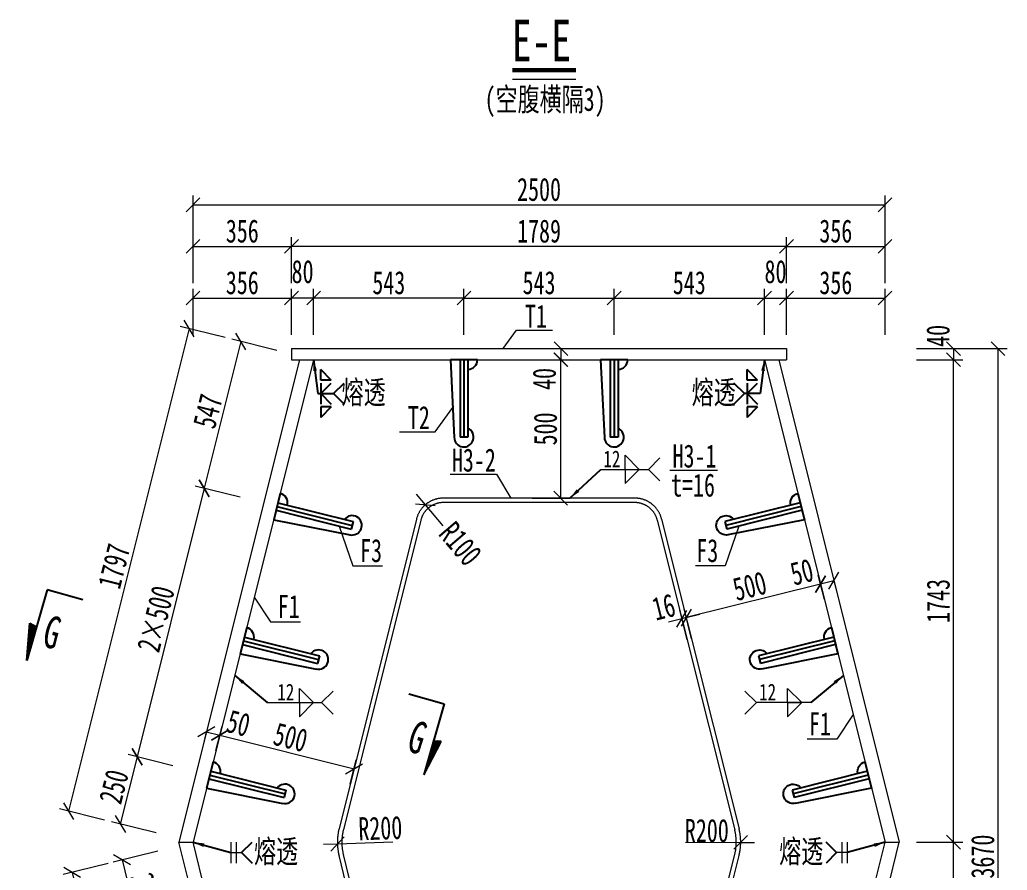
# Model space of a CAD drawing. Header units: millimetres. Extents: x -450182 to -147179, y 306993 to 695793.
# Drawn here: x -171796 to -168229, y 361381 to 364454 of the extents above; entities that cross this region are included whole.
import ezdxf
from ezdxf.enums import TextEntityAlignment as Align

# ---------------------------------------------------------------- set-up
doc = ezdxf.new("R2010")
doc.units = ezdxf.units.MM
doc.header["$PDMODE"] = 34
doc.linetypes.add('CENTER2', pattern=[28.575, 19.05, -3.175, 3.175, -3.175])
doc.layers.get('Defpoints').update_dxf_attribs({"color": 8})
doc.layers.add('dim', color=3, linetype='Continuous')
doc.layers.add('焊缝', color=7, linetype='Continuous')
for name, color, linetype, lineweight in [('加粗线', 6, 'Continuous', 25), ('文字', 7, 'Continuous', 15), ('标注', 4, 'Continuous', 13), ('横隔板', 6, 'CENTER2', 18), ('细实线', 4, 'Continuous', 15), ('细线', 4, 'Continuous', 15), ('钢板粗线', 1, 'Continuous', 25)]:
    doc.layers.add(name, color=color, linetype=linetype, lineweight=lineweight)
doc.styles.add('111', font='仿宋_GB2312.ttf', dxfattribs={"width": 0.7})
doc.styles.add('BM_Dim', font='仿宋_GB2312.ttf', dxfattribs={"width": 0.85})
doc.styles.add('SMEDI', font='仿宋_GB2312.ttf', dxfattribs={"width": 0.75})
doc.styles.get("Standard").update_dxf_attribs({"font": '仿宋_GB2312.ttf'})
doc.dimstyles.new('200', dxfattribs={"dimscale": 0, "dimtxt": 2.5, "dimasz": 1.5, "dimexe": 1, "dimexo": 1, "dimgap": 0.4, "dimtad": 1, "dimdec": 0, "dimdsep": 46, "dimtxsty": '111', "dimblk": 'OBLIQUE', "dimcen": 0, "dimclrd": 256, "dimclre": 256, "dimclrt": 256, "dimadec": 1, "dimazin": 2, "dimtfac": 1, "dimtdec": 0, "dimtmove": 2, "dimatfit": 3, "dimfxl": 4, "dimfxlon": 1, "dimtolj": 1, "dimlwd": -1, "dimlwe": -1, "dimarcsym": 0})
doc.dimstyles.new('MSteel_1.0_1.0', dxfattribs={"dimtxt": 3, "dimasz": 1.2, "dimexe": 1, "dimexo": 1, "dimgap": 1, "dimtad": 3, "dimtoh": 1, "dimdec": 0, "dimzin": 0, "dimdsep": 46, "dimtxsty": 'Standard', "dimblk": 'ARCHTICK', "dimcen": 0.09, "dimclrd": 3, "dimclre": 3, "dimadec": 0, "dimazin": 0, "dimtfac": 1, "dimtdec": 4, "dimtofl": 0, "dimtmove": 0, "dimatfit": 3, "dimfxl": 1, "dimtolj": 1, "dimtzin": 0, "dimarcsym": 0})

# ---------------------------------------------------------------- blocks, each defined once
blk = doc.blocks.new('_Oblique')
at = {"color": 0, "linetype": 'ByBlock', "lineweight": -2}
blk.add_line((-0.5, -0.5), (0.5, 0.5), dxfattribs=at)
blk = doc.blocks.new('*D122')
at = {"layer": 'Defpoints', "color": 0, "transparency": 16777216}
for p in [(-170734.7, 363448.4), (-170734.7, 363225.6), (-170191.8, 363225.6)]:
    blk.add_point(p, dxfattribs=at)
at = {"layer": '细实线', "transparency": 16777216}
for p, q in [((-170734.7, 363315.1), (-170734.7, 363481.7)), ((-170191.8, 363315.1), (-170191.8, 363481.7)), ((-170191.8, 363448.4), (-170734.7, 363448.4))]:
    blk.add_line(p, q, dxfattribs=at)
at = {"layer": '细实线', "transparency": 16777216, "xscale": 49.99999999999995, "yscale": 49.99999999999995, "zscale": 49.99999999999995, "rotation": 180}
blk.add_blockref('_Oblique', (-170734.7, 363448.4), dxfattribs=at)
at = {"layer": '细实线', "transparency": 16777216, "xscale": 49.99999999999995, "yscale": 49.99999999999995, "zscale": 49.99999999999995}
blk.add_blockref('_Oblique', (-170191.8, 363448.4), dxfattribs=at)
at = {"layer": '细实线', "transparency": 16777216, "insert": (-170463.2, 363503.4), "char_height": 83.33, "attachment_point": 5, "style": '111'}
blk.add_mtext('\\A1;543', dxfattribs=at)
blk = doc.blocks.new('*D123')
at = {"layer": 'Defpoints', "color": 0, "transparency": 16777216}
for p in [(-170814.7, 363448.4), (-170814.7, 363225.6), (-170734.7, 363225.6)]:
    blk.add_point(p, dxfattribs=at)
at = {"layer": '细实线', "transparency": 16777216}
for p, q in [((-170814.7, 363315.1), (-170814.7, 363481.7)), ((-170734.7, 363315.1), (-170734.7, 363481.7)), ((-170734.7, 363448.4), (-170814.7, 363448.4))]:
    blk.add_line(p, q, dxfattribs=at)
at = {"layer": '细实线', "transparency": 16777216, "xscale": 49.99999999999995, "yscale": 49.99999999999995, "zscale": 49.99999999999995, "rotation": 180}
blk.add_blockref('_Oblique', (-170814.7, 363448.4), dxfattribs=at)
at = {"layer": '细实线', "transparency": 16777216, "xscale": 49.99999999999995, "yscale": 49.99999999999995, "zscale": 49.99999999999995}
blk.add_blockref('_Oblique', (-170734.7, 363448.4), dxfattribs=at)
at = {"layer": '细实线', "transparency": 16777216, "insert": (-170774.7, 363543.4), "char_height": 83.33, "attachment_point": 5, "style": '111'}
blk.add_mtext('\\A1;80', dxfattribs=at)
blk = doc.blocks.new('*D124')
at = {"layer": 'Defpoints', "color": 0, "transparency": 16777216}
for p in [(-169106.2, 363448.4), (-169649, 363225.6), (-169106.2, 363225.6)]:
    blk.add_point(p, dxfattribs=at)
at = {"layer": '细实线', "transparency": 16777216}
for p, q in [((-169649, 363315.1), (-169649, 363481.7)), ((-169106.2, 363315.1), (-169106.2, 363481.7)), ((-169649, 363448.4), (-169106.2, 363448.4))]:
    blk.add_line(p, q, dxfattribs=at)
at = {"layer": '细实线', "transparency": 16777216, "xscale": 49.99999999999995, "yscale": 49.99999999999995, "zscale": 49.99999999999995, "rotation": 180}
blk.add_blockref('_Oblique', (-169649, 363448.4), dxfattribs=at)
at = {"layer": '细实线', "transparency": 16777216, "xscale": 49.99999999999995, "yscale": 49.99999999999995, "zscale": 49.99999999999995}
blk.add_blockref('_Oblique', (-169106.2, 363448.4), dxfattribs=at)
at = {"layer": '细实线', "transparency": 16777216, "insert": (-169377.6, 363503.4), "char_height": 83.33, "attachment_point": 5, "style": '111'}
blk.add_mtext('\\A1;543', dxfattribs=at)
blk = doc.blocks.new('*D125')
at = {"layer": 'Defpoints', "color": 0, "transparency": 16777216}
for p in [(-169026.2, 363448.4), (-169106.2, 363225.6), (-169026.2, 363225.6)]:
    blk.add_point(p, dxfattribs=at)
at = {"layer": '细实线', "transparency": 16777216}
for p, q in [((-169106.2, 363315.1), (-169106.2, 363481.7)), ((-169026.2, 363315.1), (-169026.2, 363481.7)), ((-169106.2, 363448.4), (-169026.2, 363448.4))]:
    blk.add_line(p, q, dxfattribs=at)
at = {"layer": '细实线', "transparency": 16777216, "xscale": 49.99999999999995, "yscale": 49.99999999999995, "zscale": 49.99999999999995, "rotation": 180}
blk.add_blockref('_Oblique', (-169106.2, 363448.4), dxfattribs=at)
at = {"layer": '细实线', "transparency": 16777216, "xscale": 49.99999999999995, "yscale": 49.99999999999995, "zscale": 49.99999999999995}
blk.add_blockref('_Oblique', (-169026.2, 363448.4), dxfattribs=at)
at = {"layer": '细实线', "transparency": 16777216, "insert": (-169066.2, 363543.4), "char_height": 83.33, "attachment_point": 5, "style": '111'}
blk.add_mtext('\\A1;80', dxfattribs=at)
blk = doc.blocks.new('*D126')
at = {"layer": 'Defpoints', "color": 0, "transparency": 16777216}
for p in [(-170814.7, 363635), (-170814.7, 363265.6), (-169026.2, 363265.6)]:
    blk.add_point(p, dxfattribs=at)
at = {"layer": '细实线', "transparency": 16777216}
for p, q in [((-170814.7, 363501.7), (-170814.7, 363668.3)), ((-169026.2, 363501.7), (-169026.2, 363668.3)), ((-169026.2, 363635), (-170814.7, 363635))]:
    blk.add_line(p, q, dxfattribs=at)
at = {"layer": '细实线', "transparency": 16777216, "xscale": 49.99999999999995, "yscale": 49.99999999999995, "zscale": 49.99999999999995, "rotation": 180}
blk.add_blockref('_Oblique', (-170814.7, 363635), dxfattribs=at)
at = {"layer": '细实线', "transparency": 16777216, "xscale": 49.99999999999995, "yscale": 49.99999999999995, "zscale": 49.99999999999995}
blk.add_blockref('_Oblique', (-169026.2, 363635), dxfattribs=at)
at = {"layer": '细实线', "transparency": 16777216, "insert": (-169920.4, 363690), "char_height": 83.33, "attachment_point": 5, "style": '111'}
blk.add_mtext('\\A1;1789', dxfattribs=at)
blk = doc.blocks.new('*D127')
at = {"layer": 'Defpoints', "color": 0, "transparency": 16777216}
for p in [(-170814.7, 363635), (-170814.7, 363412.1), (-171170.3, 361668.7)]:
    blk.add_point(p, dxfattribs=at)
at = {"layer": '细实线', "transparency": 16777216}
for p, q in [((-171170.3, 363501.7), (-171170.3, 363668.3)), ((-170814.7, 363501.7), (-170814.7, 363668.3)), ((-171170.3, 363635), (-170814.7, 363635))]:
    blk.add_line(p, q, dxfattribs=at)
at = {"layer": '细实线', "transparency": 16777216, "xscale": 49.99999999999995, "yscale": 49.99999999999995, "zscale": 49.99999999999995, "rotation": 180}
blk.add_blockref('_Oblique', (-171170.3, 363635), dxfattribs=at)
at = {"layer": '细实线', "transparency": 16777216, "xscale": 49.99999999999995, "yscale": 49.99999999999995, "zscale": 49.99999999999995}
blk.add_blockref('_Oblique', (-170814.7, 363635), dxfattribs=at)
at = {"layer": '细实线', "transparency": 16777216, "insert": (-170992.5, 363690), "char_height": 83.33, "attachment_point": 5, "style": '111'}
blk.add_mtext('\\A1;356', dxfattribs=at)
blk = doc.blocks.new('*D128')
at = {"layer": 'Defpoints', "color": 0, "transparency": 16777216}
for p in [(-168670.4, 363635), (-169026.2, 363412.1), (-168670.4, 361669.1)]:
    blk.add_point(p, dxfattribs=at)
at = {"layer": '细实线', "transparency": 16777216}
for p, q in [((-169026.2, 363501.7), (-169026.2, 363668.3)), ((-168670.4, 363501.7), (-168670.4, 363668.3)), ((-169026.2, 363635), (-168670.4, 363635))]:
    blk.add_line(p, q, dxfattribs=at)
at = {"layer": '细实线', "transparency": 16777216, "xscale": 49.99999999999995, "yscale": 49.99999999999995, "zscale": 49.99999999999995, "rotation": 180}
blk.add_blockref('_Oblique', (-169026.2, 363635), dxfattribs=at)
at = {"layer": '细实线', "transparency": 16777216, "xscale": 49.99999999999995, "yscale": 49.99999999999995, "zscale": 49.99999999999995}
blk.add_blockref('_Oblique', (-168670.4, 363635), dxfattribs=at)
at = {"layer": '细实线', "transparency": 16777216, "insert": (-168848.3, 363690), "char_height": 83.33, "attachment_point": 5, "style": '111'}
blk.add_mtext('\\A1;356', dxfattribs=at)
blk = doc.blocks.new('*D130')
at = {"layer": 'Defpoints', "color": 0, "transparency": 16777216}
for p in [(-168670.4, 361482.6), (-168423.1, 361482.6), (-169106.2, 359739.6)]:
    blk.add_point(p, dxfattribs=at)
at = {"layer": '细实线', "transparency": 16777216}
for p, q in [((-168556.4, 361482.6), (-168389.7, 361482.6)), ((-168423.1, 359739.6), (-168423.1, 361482.6)), ((-168556.4, 359739.6), (-168389.7, 359739.6))]:
    blk.add_line(p, q, dxfattribs=at)
at = {"layer": '细实线', "transparency": 16777216, "xscale": 49.99999999999995, "yscale": 49.99999999999995, "zscale": 49.99999999999995}
for p, rotation in [((-168423.1, 361482.6), 90), ((-168423.1, 359739.6), 270)]:
    blk.add_blockref('_Oblique', p, dxfattribs=dict(at, rotation=rotation))
at = {"layer": '细实线', "transparency": 16777216, "insert": (-168478.1, 360611.1), "char_height": 83.33, "attachment_point": 5, "rotation": 90, "style": '111'}
blk.add_mtext('\\A1;1743', dxfattribs=at)
blk = doc.blocks.new('*D131')
at = {"layer": 'Defpoints', "color": 0, "transparency": 16777216}
for p in [(-169106.2, 363225.6), (-168423.1, 363225.6), (-168670.4, 361482.6)]:
    blk.add_point(p, dxfattribs=at)
at = {"layer": '细实线', "transparency": 16777216}
for p, q in [((-168556.4, 363225.6), (-168389.7, 363225.6)), ((-168423.1, 361482.6), (-168423.1, 363225.6)), ((-168556.4, 361482.6), (-168389.7, 361482.6))]:
    blk.add_line(p, q, dxfattribs=at)
at = {"layer": '细实线', "transparency": 16777216, "xscale": 49.99999999999995, "yscale": 49.99999999999995, "zscale": 49.99999999999995}
for p, rotation in [((-168423.1, 363225.6), 90), ((-168423.1, 361482.6), 270)]:
    blk.add_blockref('_Oblique', p, dxfattribs=dict(at, rotation=rotation))
at = {"layer": '细实线', "transparency": 16777216, "insert": (-168478.1, 362354.1), "char_height": 83.33, "attachment_point": 5, "rotation": 90, "style": '111'}
blk.add_mtext('\\A1;1743', dxfattribs=at)
blk = doc.blocks.new('*D132')
at = {"layer": 'Defpoints', "color": 0, "transparency": 16777216}
for p in [(-169072.7, 363265.6), (-169072.7, 363225.6), (-168423.1, 363225.6)]:
    blk.add_point(p, dxfattribs=at)
at = {"layer": '细实线', "transparency": 16777216}
for p, q in [((-168556.4, 363265.6), (-168389.7, 363265.6)), ((-168423.1, 363265.6), (-168423.1, 363225.6)), ((-168556.4, 363225.6), (-168389.7, 363225.6))]:
    blk.add_line(p, q, dxfattribs=at)
at = {"layer": '细实线', "transparency": 16777216, "xscale": 49.99999999999995, "yscale": 49.99999999999995, "zscale": 49.99999999999995}
for p, rotation in [((-168423.1, 363265.6), 90), ((-168423.1, 363225.6), 270)]:
    blk.add_blockref('_Oblique', p, dxfattribs=dict(at, rotation=rotation))
at = {"layer": '细实线', "transparency": 16777216, "insert": (-168478.8, 363311.7), "char_height": 83.33, "attachment_point": 5, "rotation": 90, "style": '111'}
blk.add_mtext('\\A1;40', dxfattribs=at)
blk = doc.blocks.new('28-280加劲 有过焊孔')
at = {"layer": 'Defpoints'}
blk.add_line((0, 0), (0, -280), dxfattribs=at)
at = {"layer": '钢板粗线'}
for p, q in [((49, 0), (-49, 0)), ((-49, 0), (-35, -281.2)), ((-14, 0), (-14, -280)), ((14, 0), (14, -280)), ((14, -280), (-14, -280))]:
    blk.add_line(p, q, dxfattribs=at)
for centre, start, end in [((14, 0), 270, 0), ((0, -280), 180, 66.4218)]:
    blk.add_arc(centre, 35, start, end, dxfattribs=at)
blk = doc.blocks.new('*D240')
at = {"layer": 'Defpoints', "color": 0, "transparency": 16777216}
for p in [(-169842.1, 363265.6), (-169842.1, 363225.6), (-169841.3, 363225.6)]:
    blk.add_point(p, dxfattribs=at)
at = {"layer": '细实线', "transparency": 16777216}
for p, q in [((-169841.3, 363265.6), (-169808, 363265.6)), ((-169841.3, 363265.6), (-169841.3, 363225.6)), ((-169841.3, 363225.6), (-169808, 363225.6))]:
    blk.add_line(p, q, dxfattribs=at)
at = {"layer": '细实线', "transparency": 16777216, "xscale": 50, "yscale": 50, "zscale": 50}
for p, rotation in [((-169841.3, 363265.6), 90), ((-169841.3, 363225.6), 270)]:
    blk.add_blockref('_Oblique', p, dxfattribs=dict(at, rotation=rotation))
at = {"layer": '细实线', "transparency": 16777216, "insert": (-169900.9, 363156.1), "char_height": 83.33, "attachment_point": 5, "rotation": 90, "style": '111'}
blk.add_mtext('\\A1;40', dxfattribs=at)
blk = doc.blocks.new('*D241')
at = {"layer": 'Defpoints', "color": 0, "transparency": 16777216}
for p in [(-169978.4, 363225.6), (-169842.1, 363225.6), (-169978.4, 362725.6)]:
    blk.add_point(p, dxfattribs=at)
at = {"layer": '细实线', "transparency": 16777216}
for p, q in [((-169945.1, 363225.6), (-169808.8, 363225.6)), ((-169842.1, 362725.6), (-169842.1, 363225.6)), ((-169945.1, 362725.6), (-169808.8, 362725.6))]:
    blk.add_line(p, q, dxfattribs=at)
at = {"layer": '细实线', "transparency": 16777216, "xscale": 49.99999999999995, "yscale": 49.99999999999995, "zscale": 49.99999999999995}
for p, rotation in [((-169842.1, 363225.6), 90), ((-169842.1, 362725.6), 270)]:
    blk.add_blockref('_Oblique', p, dxfattribs=dict(at, rotation=rotation))
at = {"layer": '细实线', "transparency": 16777216, "insert": (-169897.1, 362975.6), "char_height": 83.33, "attachment_point": 5, "rotation": 90, "style": '111'}
blk.add_mtext('\\A1;500', dxfattribs=at)
blk = doc.blocks.new('*D267')
at = {"layer": 'Defpoints', "color": 0, "transparency": 16777216}
for p in [(-171117.6, 361899.8), (-171073.8, 361868.8), (-171069.1, 361887.7)]:
    blk.add_point(p, dxfattribs=at)
at = {"layer": '细实线', "transparency": 16777216}
for p, q in [((-171122.4, 361880.9), (-171130.4, 361848.6)), ((-171122.4, 361880.9), (-171073.8, 361868.8)), ((-171073.8, 361868.8), (-171081.9, 361836.5))]:
    blk.add_line(p, q, dxfattribs=at)
at = {"layer": '细实线', "transparency": 16777216, "xscale": 50, "yscale": 50, "zscale": 50}
for p, rotation in [((-171122.4, 361880.9), 165.9637565320897), ((-171073.8, 361868.8), 345.9637565320897)]:
    blk.add_blockref('_Oblique', p, dxfattribs=dict(at, rotation=rotation))
at = {"layer": '细实线', "transparency": 16777216, "insert": (-171006.3, 361912.4), "char_height": 83.33, "attachment_point": 5, "rotation": 345.9638, "style": '111'}
blk.add_mtext('\\A1;50', dxfattribs=at)
blk = doc.blocks.new('*D270')
at = {"layer": 'Defpoints', "color": 0, "transparency": 16777216}
for p in [(-171095.8, 361781.1), (-170588.8, 361747.6), (-170610.7, 361659.8)]:
    blk.add_point(p, dxfattribs=at)
at = {"layer": '标注', "transparency": 16777216}
for p, q in [((-171087.7, 361813.4), (-171065.8, 361901.2)), ((-171073.8, 361868.8), (-170588.8, 361747.6)), ((-170602.6, 361692.1), (-170580.7, 361779.9))]:
    blk.add_line(p, q, dxfattribs=at)
at = {"layer": '标注', "transparency": 16777216, "xscale": 49.99999999999987, "yscale": 49.99999999999987, "zscale": 49.99999999999987}
for p, rotation in [((-171073.8, 361868.8), 165.9637565320743), ((-170588.8, 361747.6), 345.9637565320743)]:
    blk.add_blockref('_Oblique', p, dxfattribs=dict(at, rotation=rotation))
at = {"layer": '标注', "transparency": 16777216, "insert": (-170818, 361861.5), "char_height": 83.33, "attachment_point": 5, "rotation": 345.9638, "style": '111'}
blk.add_mtext('\\A1;500', dxfattribs=at)
blk = doc.blocks.new('*D271')
at = {"layer": 'Defpoints', "color": 0, "transparency": 16777216}
for p in [(-168908.2, 362433.9), (-168859.7, 362446), (-168903.5, 362415.1)]:
    blk.add_point(p, dxfattribs=at)
at = {"layer": '细实线', "transparency": 16777216}
for p, q in [((-168855, 362427.2), (-168903.5, 362415.1)), ((-168855, 362427.2), (-168846.9, 362394.9)), ((-168903.5, 362415.1), (-168895.4, 362382.7))]:
    blk.add_line(p, q, dxfattribs=at)
at = {"layer": '细实线', "transparency": 16777216, "xscale": 50, "yscale": 50, "zscale": 50}
for p, rotation in [((-168903.5, 362415.1), 194.0362434679103), ((-168855, 362427.2), 14.03624346791034)]:
    blk.add_blockref('_Oblique', p, dxfattribs=dict(at, rotation=rotation))
at = {"layer": '细实线', "transparency": 16777216, "insert": (-168971.1, 362458.7), "char_height": 83.33, "attachment_point": 5, "rotation": 14.0362, "style": '111'}
blk.add_mtext('\\A1;50', dxfattribs=at)
blk = doc.blocks.new('*D274')
at = {"layer": 'Defpoints', "color": 0, "transparency": 16777216}
for p in [(-168881.6, 362327.3), (-169388.6, 362293.8), (-169366.7, 362206.1)]:
    blk.add_point(p, dxfattribs=at)
at = {"layer": '标注', "transparency": 16777216}
for p, q in [((-168889.7, 362359.7), (-168911.6, 362447.4)), ((-168903.5, 362415.1), (-169388.6, 362293.8)), ((-169374.8, 362238.4), (-169396.7, 362326.1))]:
    blk.add_line(p, q, dxfattribs=at)
at = {"layer": '标注', "transparency": 16777216, "xscale": 49.99999999999987, "yscale": 49.99999999999987, "zscale": 49.99999999999987}
for p, rotation in [((-168903.5, 362415.1), 14.03624346792569), ((-169388.6, 362293.8), 194.0362434679257)]:
    blk.add_blockref('_Oblique', p, dxfattribs=dict(at, rotation=rotation))
at = {"layer": '标注', "transparency": 16777216, "insert": (-169159.4, 362407.8), "char_height": 83.33, "attachment_point": 5, "rotation": 14.0362, "style": '111'}
blk.add_mtext('\\A1;500', dxfattribs=at)
blk = doc.blocks.new('*D298')
at = {"layer": 'Defpoints', "color": 0, "transparency": 16777216}
for p in [(-170867.2, 362695.2), (-171372.6, 361790.8), (-171109.8, 361725.1)]:
    blk.add_point(p, dxfattribs=at)
at = {"layer": '标注', "transparency": 16777216}
for p, q in [((-171130.1, 362761), (-171372.6, 361790.8)), ((-171000.7, 362728.6), (-171162.4, 362769)), ((-171243.3, 361758.5), (-171404.9, 361798.9))]:
    blk.add_line(p, q, dxfattribs=at)
at = {"layer": '标注', "transparency": 16777216, "xscale": 50, "yscale": 50, "zscale": 50}
for p, rotation in [((-171130.1, 362761), 75.96375653227496), ((-171372.6, 361790.8), 255.9637565322749)]:
    blk.add_blockref('_Oblique', p, dxfattribs=dict(at, rotation=rotation))
at = {"layer": '标注', "transparency": 16777216, "insert": (-171304.7, 362289.2), "char_height": 83.33, "attachment_point": 5, "rotation": 75.9638, "style": '111'}
blk.add_mtext('\\A1;2×500', dxfattribs=at)
blk = doc.blocks.new('*D297')
at = {"layer": 'Defpoints', "color": 0, "transparency": 16777216}
for p in [(-171109.8, 361725.1), (-171433.2, 361548.3), (-171170.4, 361482.6)]:
    blk.add_point(p, dxfattribs=at)
at = {"layer": '标注', "transparency": 16777216}
for p, q in [((-171372.6, 361790.8), (-171433.2, 361548.3)), ((-171243.3, 361758.5), (-171404.9, 361798.9)), ((-171303.9, 361515.9), (-171465.6, 361556.4))]:
    blk.add_line(p, q, dxfattribs=at)
at = {"layer": '标注', "transparency": 16777216, "xscale": 50, "yscale": 50, "zscale": 50}
for p, rotation in [((-171372.6, 361790.8), 75.96375653127112), ((-171433.2, 361548.3), 255.9637565312711)]:
    blk.add_blockref('_Oblique', p, dxfattribs=dict(at, rotation=rotation))
at = {"layer": '标注', "transparency": 16777216, "insert": (-171456.3, 361682.9), "char_height": 83.33, "attachment_point": 5, "rotation": 75.9638, "style": '111'}
blk.add_mtext('\\A1;250', dxfattribs=at)
blk = doc.blocks.new('*D299')
at = {"layer": 'Defpoints', "color": 0, "transparency": 16777216}
for p in [(-171170.4, 361482.6), (-171109.8, 361240), (-171366.2, 361175.9)]:
    blk.add_point(p, dxfattribs=at)
at = {"layer": '标注', "transparency": 16777216}
for p, q in [((-171297.5, 361450.8), (-171459.2, 361410.4)), ((-171426.9, 361418.5), (-171366.2, 361175.9)), ((-171236.9, 361208.3), (-171398.6, 361167.8))]:
    blk.add_line(p, q, dxfattribs=at)
at = {"layer": '标注', "transparency": 16777216, "xscale": 50, "yscale": 50, "zscale": 50}
for p, rotation in [((-171426.9, 361418.5), 104.0362434683212), ((-171366.2, 361175.9), 284.0362434683212)]:
    blk.add_blockref('_Oblique', p, dxfattribs=dict(at, rotation=rotation))
at = {"layer": '标注', "transparency": 16777216, "insert": (-171343.2, 361310.5), "char_height": 83.33, "attachment_point": 5, "rotation": 284.0362, "style": '111'}
blk.add_mtext('\\A1;250', dxfattribs=at)
blk = doc.blocks.new('*D361')
at = {"layer": 'Defpoints', "color": 0, "transparency": 16777216}
for p in [(-170331, 362701.7), (-170266.2, 362625.6)]:
    blk.add_point(p, dxfattribs=at)
at = {"layer": '标注', "transparency": 16777216}
for p, q in [((-170331, 362701.7), (-170363.4, 362739.8)), ((-170266.2, 362625.6), (-170331, 362701.7))]:
    blk.add_line(p, q, dxfattribs=at)
at = {"layer": '标注', "transparency": 16777216, "xscale": 50, "yscale": 50, "zscale": 50, "rotation": 310.4205768838803}
blk.add_blockref('_Oblique', (-170331, 362701.7), dxfattribs=at)
at = {"layer": '标注', "transparency": 16777216, "insert": (-170204.6, 362560.6), "char_height": 83.33, "attachment_point": 5, "rotation": 310.4206, "style": '111'}
blk.add_mtext('\\A1;R100', dxfattribs=at)
blk = doc.blocks.new('*D364')
at = {"layer": 'Defpoints', "color": 0, "transparency": 16777216}
for p in [(-169649, 363448.4), (-170191.8, 363225.6), (-169649, 363225.6)]:
    blk.add_point(p, dxfattribs=at)
at = {"layer": '标注', "transparency": 16777216}
for p, q in [((-170191.8, 363315.1), (-170191.8, 363481.7)), ((-169649, 363315.1), (-169649, 363481.7)), ((-170191.8, 363448.4), (-169649, 363448.4))]:
    blk.add_line(p, q, dxfattribs=at)
at = {"layer": '标注', "transparency": 16777216, "xscale": 50, "yscale": 50, "zscale": 50, "rotation": 180}
blk.add_blockref('_Oblique', (-170191.8, 363448.4), dxfattribs=at)
at = {"layer": '标注', "transparency": 16777216, "xscale": 50, "yscale": 50, "zscale": 50}
blk.add_blockref('_Oblique', (-169649, 363448.4), dxfattribs=at)
at = {"layer": '标注', "transparency": 16777216, "insert": (-169920.4, 363503.4), "char_height": 83.33, "attachment_point": 5, "style": '111'}
blk.add_mtext('\\A1;543', dxfattribs=at)
blk = doc.blocks.new('*D365')
at = {"layer": 'Defpoints', "color": 0, "transparency": 16777216}
for p in [(-170734.7, 363225.6), (-171130.1, 362761), (-170867.2, 362695.2)]:
    blk.add_point(p, dxfattribs=at)
at = {"layer": '标注', "transparency": 16777216}
for p, q in [((-170997.5, 363291.3), (-171130.1, 362761)), ((-170868.1, 363258.9), (-171029.8, 363299.4)), ((-171000.7, 362728.6), (-171162.4, 362769))]:
    blk.add_line(p, q, dxfattribs=at)
at = {"layer": '标注', "transparency": 16777216, "xscale": 50, "yscale": 50, "zscale": 50}
for p, rotation in [((-170997.5, 363291.3), 75.96375653207352), ((-171130.1, 362761), 255.9637565320735)]:
    blk.add_blockref('_Oblique', p, dxfattribs=dict(at, rotation=rotation))
at = {"layer": '标注', "transparency": 16777216, "insert": (-171117.1, 363039.5), "char_height": 83.33, "attachment_point": 5, "rotation": 75.9638, "style": '111'}
blk.add_mtext('\\A1;547', dxfattribs=at)
blk = doc.blocks.new('*D366')
at = {"layer": 'Defpoints', "color": 0, "transparency": 16777216}
for p in [(-170734.7, 363225.6), (-171620, 361595), (-171170.4, 361482.6)]:
    blk.add_point(p, dxfattribs=at)
at = {"layer": '标注', "transparency": 16777216}
for p, q in [((-171184.3, 363338), (-171620, 361595)), ((-171054.9, 363305.6), (-171216.6, 363346.1)), ((-171490.7, 361562.6), (-171652.4, 361603.1))]:
    blk.add_line(p, q, dxfattribs=at)
at = {"layer": '标注', "transparency": 16777216, "xscale": 50, "yscale": 50, "zscale": 50}
for p, rotation in [((-171184.3, 363338), 75.96375653207352), ((-171620, 361595), 255.9637565320735)]:
    blk.add_blockref('_Oblique', p, dxfattribs=dict(at, rotation=rotation))
at = {"layer": '标注', "transparency": 16777216, "insert": (-171455.5, 362479.8), "char_height": 83.33, "attachment_point": 5, "rotation": 75.9638, "style": '111'}
blk.add_mtext('\\A1;1797', dxfattribs=at)
blk = doc.blocks.new('*D367')
at = {"layer": 'Defpoints', "color": 0, "transparency": 16777216}
for p in [(-171170.4, 361482.6), (-170734.7, 359739.6), (-171171.1, 359630.5)]:
    blk.add_point(p, dxfattribs=at)
at = {"layer": '标注', "transparency": 16777216}
for p, q in [((-171477.5, 361405.8), (-171639.2, 361365.4)), ((-171606.9, 361373.5), (-171171.1, 359630.5)), ((-171041.8, 359662.8), (-171203.5, 359622.4))]:
    blk.add_line(p, q, dxfattribs=at)
at = {"layer": '标注', "transparency": 16777216, "xscale": 50, "yscale": 50, "zscale": 50}
for p, rotation in [((-171606.9, 361373.5), 104.0362434679265), ((-171171.1, 359630.5), 284.0362434679265)]:
    blk.add_blockref('_Oblique', p, dxfattribs=dict(at, rotation=rotation))
at = {"layer": '标注', "transparency": 16777216, "insert": (-171335.6, 360515.3), "char_height": 83.33, "attachment_point": 5, "rotation": 284.0362, "style": '111'}
blk.add_mtext('\\A1;1797', dxfattribs=at)
blk = doc.blocks.new('*D369')
at = {"layer": 'Defpoints', "color": 0, "transparency": 16777216}
for p in [(-168670.4, 363785.4), (-171170.4, 361482.6), (-168670.4, 361482.6)]:
    blk.add_point(p, dxfattribs=at)
at = {"layer": '标注', "transparency": 16777216}
for p, q in [((-171170.4, 363652.1), (-171170.4, 363818.8)), ((-168670.4, 363652.1), (-168670.4, 363818.8)), ((-171170.4, 363785.4), (-168670.4, 363785.4))]:
    blk.add_line(p, q, dxfattribs=at)
at = {"layer": '标注', "transparency": 16777216, "xscale": 50, "yscale": 50, "zscale": 50, "rotation": 180}
blk.add_blockref('_Oblique', (-171170.4, 363785.4), dxfattribs=at)
at = {"layer": '标注', "transparency": 16777216, "xscale": 50, "yscale": 50, "zscale": 50}
blk.add_blockref('_Oblique', (-168670.4, 363785.4), dxfattribs=at)
at = {"layer": '标注', "transparency": 16777216, "insert": (-169920.4, 363840.4), "char_height": 83.33, "attachment_point": 5, "style": '111'}
blk.add_mtext('\\A1;2500', dxfattribs=at)
blk = doc.blocks.new('*D370')
at = {"layer": 'Defpoints', "color": 0, "transparency": 16777216}
for p in [(-170814.7, 363448.4), (-170814.7, 363225.6), (-171170.3, 361482.2)]:
    blk.add_point(p, dxfattribs=at)
at = {"layer": '细实线', "transparency": 16777216}
for p, q in [((-171170.3, 363315.1), (-171170.3, 363481.7)), ((-170814.7, 363315.1), (-170814.7, 363481.7)), ((-171170.3, 363448.4), (-170814.7, 363448.4))]:
    blk.add_line(p, q, dxfattribs=at)
at = {"layer": '细实线', "transparency": 16777216, "xscale": 49.99999999999995, "yscale": 49.99999999999995, "zscale": 49.99999999999995, "rotation": 180}
blk.add_blockref('_Oblique', (-171170.3, 363448.4), dxfattribs=at)
at = {"layer": '细实线', "transparency": 16777216, "xscale": 49.99999999999995, "yscale": 49.99999999999995, "zscale": 49.99999999999995}
blk.add_blockref('_Oblique', (-170814.7, 363448.4), dxfattribs=at)
at = {"layer": '细实线', "transparency": 16777216, "insert": (-170992.5, 363503.4), "char_height": 83.33, "attachment_point": 5, "style": '111'}
blk.add_mtext('\\A1;356', dxfattribs=at)
blk = doc.blocks.new('*D371')
at = {"layer": 'Defpoints', "color": 0, "transparency": 16777216}
for p in [(-168670.4, 363448.4), (-169026.2, 363225.6), (-168670.4, 361482.6)]:
    blk.add_point(p, dxfattribs=at)
at = {"layer": '细实线', "transparency": 16777216}
for p, q in [((-169026.2, 363315.1), (-169026.2, 363481.7)), ((-168670.4, 363315.1), (-168670.4, 363481.7)), ((-169026.2, 363448.4), (-168670.4, 363448.4))]:
    blk.add_line(p, q, dxfattribs=at)
at = {"layer": '细实线', "transparency": 16777216, "xscale": 49.99999999999995, "yscale": 49.99999999999995, "zscale": 49.99999999999995, "rotation": 180}
blk.add_blockref('_Oblique', (-169026.2, 363448.4), dxfattribs=at)
at = {"layer": '细实线', "transparency": 16777216, "xscale": 49.99999999999995, "yscale": 49.99999999999995, "zscale": 49.99999999999995}
blk.add_blockref('_Oblique', (-168670.4, 363448.4), dxfattribs=at)
at = {"layer": '细实线', "transparency": 16777216, "insert": (-168848.3, 363503.4), "char_height": 83.33, "attachment_point": 5, "style": '111'}
blk.add_mtext('\\A1;356', dxfattribs=at)
blk = doc.blocks.new('*D568')
at = {"layer": 'Defpoints', "color": 0, "transparency": 16777216}
for p in [(-170648.7, 361475.6), (-170448.9, 361482.6)]:
    blk.add_point(p, dxfattribs=at)
at = {"layer": '标注', "transparency": 16777216}
for p, q in [((-170648.7, 361475.6), (-170698.7, 361473.9)), ((-170448.9, 361482.6), (-170648.7, 361475.6))]:
    blk.add_line(p, q, dxfattribs=at)
at = {"layer": '标注', "transparency": 16777216, "xscale": 50, "yscale": 50, "zscale": 50, "rotation": 1.994477885568592}
blk.add_blockref('_Oblique', (-170648.7, 361475.6), dxfattribs=at)
at = {"layer": '标注', "transparency": 16777216, "insert": (-170493.9, 361533), "char_height": 83.33, "attachment_point": 5, "rotation": 1.9945, "style": '111'}
blk.add_mtext('\\A1;R200', dxfattribs=at)
blk = doc.blocks.new('*D569')
at = {"layer": 'Defpoints', "color": 0, "transparency": 16777216}
for p in [(-169391.9, 361482.6), (-169192, 361482)]:
    blk.add_point(p, dxfattribs=at)
at = {"layer": '标注', "transparency": 16777216}
for p, q in [((-169391.9, 361482.6), (-169192, 361482)), ((-169192, 361482), (-169142, 361481.9))]:
    blk.add_line(p, q, dxfattribs=at)
at = {"layer": '标注', "transparency": 16777216, "xscale": 50, "yscale": 50, "zscale": 50, "rotation": 179.8500771699161}
blk.add_blockref('_Oblique', (-169192, 361482), dxfattribs=at)
at = {"layer": '标注', "transparency": 16777216, "insert": (-169314.3, 361524.3), "char_height": 83.33, "attachment_point": 5, "rotation": 359.8501, "style": '111'}
blk.add_mtext('\\A1;R200', dxfattribs=at)
blk = doc.blocks.new('_ArchTick')
at = {"color": 0, "linetype": 'ByBlock', "const_width": 0.15}
blk.add_lwpolyline([(-0.5, -0.5), (0.5, 0.5)], dxfattribs=at)
blk = doc.blocks.new('*D609')
at = {"layer": 'Defpoints', "color": 0, "transparency": 16777216}
for p in [(-169030.4, 363265.6), (-168262.3, 363265.6), (-169030.4, 359595.6)]:
    blk.add_point(p, dxfattribs=at)
at = {"layer": '细实线', "transparency": 16777216}
for p, q in [((-168395.6, 363265.6), (-168228.9, 363265.6)), ((-168262.3, 359595.6), (-168262.3, 363265.6)), ((-168395.6, 359595.6), (-168228.9, 359595.6))]:
    blk.add_line(p, q, dxfattribs=at)
at = {"layer": '细实线', "transparency": 16777216, "xscale": 49.99999999999995, "yscale": 49.99999999999995, "zscale": 49.99999999999995}
for p, rotation in [((-168262.3, 363265.6), 90), ((-168262.3, 359595.6), 270)]:
    blk.add_blockref('_Oblique', p, dxfattribs=dict(at, rotation=rotation))
at = {"layer": '细实线', "transparency": 16777216, "insert": (-168317.3, 361430.6), "char_height": 83.33, "attachment_point": 5, "rotation": 90, "style": '111'}
blk.add_mtext('\\A1;3670', dxfattribs=at)
blk = doc.blocks.new('*D1262')
at = {"layer": 'Defpoints', "color": 0, "transparency": 16777216}
for p in [(-169404.1, 362289.9), (-169376.9, 362181), (-169361.4, 362184.9)]:
    blk.add_point(p, dxfattribs=at)
at = {"layer": '标注', "transparency": 16777216}
for p, q in [((-169385, 362213.4), (-169412.2, 362322.3)), ((-169369.5, 362217.2), (-169396.7, 362326.1)), ((-169404.1, 362289.9), (-169452.6, 362277.8)), ((-169388.6, 362293.8), (-169404.1, 362289.9)), ((-169388.6, 362293.8), (-169340.1, 362305.9))]:
    blk.add_line(p, q, dxfattribs=at)
at = {"layer": '标注', "transparency": 16777216, "xscale": 49.99999999999987, "yscale": 49.99999999999987, "zscale": 49.99999999999987}
for p, rotation in [((-169404.1, 362289.9), 14.03624346785066), ((-169388.6, 362293.8), 194.0362434678507)]:
    blk.add_blockref('_Oblique', p, dxfattribs=dict(at, rotation=rotation))
at = {"layer": '标注', "transparency": 16777216, "insert": (-169470.1, 362332), "char_height": 83.33, "attachment_point": 5, "rotation": 14.0362, "style": '111'}
blk.add_mtext('\\A1;16', dxfattribs=at)
blk = doc.blocks.new('剖面箭头')
at = {"ltscale": 10}
h = blk.add_hatch(dxfattribs=at)
h.set_pattern_fill('ANSI31', color=2, style=0)
h.set_pattern_definition([(45, (-182.99888, -777.8594), (-0.088388348, 0.088388348), [])])
h.paths.add_polyline_path([(6, -3), (3.15, -3), (3, -3.6)])
at = {"color": 3, "ltscale": 10}
blk.add_line((0, 0), (0, -3), dxfattribs=at)
at = {"color": 2, "ltscale": 10}
for p, q in [((0, -3), (6, -3)), ((6, -3), (3, -3.6)), ((3, -3.6), (3.15, -3))]:
    blk.add_line(p, q, dxfattribs=at)

msp = doc.modelspace()

# ---------------------------------------------------------------- linework, layer by layer
at = {"layer": 'Defpoints'}
for p in [(-170191.8, 363225.6), (-169649, 363225.6)]:
    msp.add_point(p, dxfattribs=at)
at = {"layer": '加粗线', "ltscale": 100, "const_width": 16.7}
msp.add_lwpolyline([(-170016.9, 364271.7), (-169786.9, 364271.7)], dxfattribs=at)
at = {"layer": '标注'}
for p, q in [((-171033.4, 361482.6), (-171033.4, 361407)), ((-171014.8, 361482.6), (-171014.8, 361407)), ((-168826, 361482.6), (-168826, 361407)), ((-168807.4, 361482.6), (-168807.4, 361407)), ((-171033.4, 361444.8), (-170995, 361444.8)), ((-168807.4, 361444.8), (-168845.8, 361444.8))]:
    msp.add_line(p, q, dxfattribs=at)
at = {"layer": '横隔板', "color": 2, "ltscale": 550}
for p, q in [((-170814.7, 363265.6), (-169026.2, 363265.6)), ((-170814.7, 363265.6), (-170814.7, 363225.6)), ((-169026.2, 363265.6), (-169026.2, 363225.6)), ((-170786.2, 363225.6), (-171221.9, 361482.6)), ((-170734.7, 363225.6), (-171170.4, 361482.6)), ((-170814.7, 363225.6), (-169026.2, 363225.6)), ((-169106.2, 363225.6), (-168670.4, 361482.6)), ((-169054.6, 363225.6), (-168618.9, 361482.6)), ((-169574.6, 362725.6), (-170266.2, 362725.6)), ((-169574.6, 362709.6), (-170266.2, 362709.6)), ((-170363.2, 362649.8), (-170642.9, 361531.1)), ((-170347.7, 362645.9), (-170627.4, 361527.2)), ((-169493.1, 362645.9), (-169213.4, 361527.2)), ((-169477.6, 362649.8), (-169197.9, 361531.1)), ((-171221.9, 361482.6), (-171170.4, 361482.6)), ((-170786.2, 359739.6), (-171221.9, 361482.6)), ((-170734.7, 359739.6), (-171170.4, 361482.6)), ((-169106.2, 359739.6), (-168670.4, 361482.6)), ((-169054.6, 359739.6), (-168618.9, 361482.6)), ((-168670.4, 361482.6), (-168618.9, 361482.6)), ((-170363.2, 360315.3), (-170642.9, 361434.1)), ((-170347.7, 360319.2), (-170627.4, 361437.9)), ((-169493.1, 360319.2), (-169213.4, 361437.9)), ((-169477.6, 360315.3), (-169197.9, 361434.1))]:
    msp.add_line(p, q, dxfattribs=at)
for centre, radius, start, end in [((-170266.2, 362625.6), 100, 90, 165.9638), ((-170266.2, 362625.6), 84, 90, 165.9638), ((-169574.6, 362625.6), 100, 14.0362, 90), ((-169574.6, 362625.6), 84, 14.0362, 90), ((-170448.9, 361482.6), 200, 165.9638, 194.0362), ((-170448.9, 361482.6), 184, 165.9638, 194.0362), ((-169391.9, 361482.6), 184, 345.9638, 14.0362), ((-169391.9, 361482.6), 200, 345.9638, 14.0362)]:
    msp.add_arc(centre, radius, start, end, dxfattribs=at)
at = {"layer": '焊缝', "color": 4}
for p, q in [((-170734.7, 363225.6), (-170719.2, 363103.4)), ((-169106.2, 363225.6), (-169121.6, 363103.4)), ((-170671.5, 363152), (-170709.3, 363189.8)), ((-170709.3, 363152), (-170709.3, 363189.8)), ((-169130.7, 363152), (-169168.5, 363189.8)), ((-169168.5, 363152), (-169168.5, 363189.8)), ((-170671.5, 363152), (-170709.3, 363152)), ((-170709.3, 363103.4), (-170671.5, 363141.2)), ((-170709.3, 363141.2), (-170709.3, 363065.6)), ((-170662.4, 363103.4), (-170624.6, 363141.2)), ((-169178.4, 363103.4), (-169216.2, 363141.2)), ((-169130.7, 363152), (-169168.5, 363152)), ((-169168.5, 363103.4), (-169130.7, 363141.2)), ((-169168.5, 363141.2), (-169168.5, 363065.6)), ((-170719.2, 363103.4), (-170662.4, 363103.4)), ((-170709.3, 363103.4), (-170671.5, 363065.6)), ((-170662.4, 363103.4), (-170624.6, 363065.6)), ((-169178.4, 363103.4), (-169216.2, 363065.6)), ((-169121.6, 363103.4), (-169178.4, 363103.4)), ((-169168.5, 363103.4), (-169130.7, 363065.6)), ((-170671.5, 363054.8), (-170709.3, 363054.8)), ((-170709.3, 363054.8), (-170709.3, 363017)), ((-170671.5, 363054.8), (-170709.3, 363017)), ((-169130.7, 363054.8), (-169168.5, 363054.8)), ((-169168.5, 363054.8), (-169168.5, 363017)), ((-169130.7, 363054.8), (-169168.5, 363017)), ((-171170.4, 361482.6), (-171033.4, 361444.8)), ((-170995, 361444.8), (-170957.2, 361482.6)), ((-168845.8, 361444.8), (-168883.6, 361482.6)), ((-168670.4, 361482.6), (-168807.4, 361444.8)), ((-170995, 361444.8), (-170957.2, 361407)), ((-168845.8, 361444.8), (-168883.6, 361407))]:
    msp.add_line(p, q, dxfattribs=at)
for points in [[(-170736.3, 363184.5), (-170722.9, 363186.2), (-170734.7, 363225.6)], [(-169104.6, 363184.5), (-169117.9, 363186.2), (-169106.2, 363225.6)], [(-171133.2, 361465.3), (-171129.6, 361478.3), (-171170.4, 361482.6)], [(-168707.7, 361465.3), (-168711.2, 361478.3), (-168670.4, 361482.6)]]:
    msp.add_solid(points, dxfattribs=at)
at = {"layer": '细实线'}
for p, q in [((-170049.7, 363265.6), (-170002, 363331.8)), ((-170002, 363331.8), (-169872.2, 363331.8)), ((-170295.1, 362965.6), (-170232.2, 363052.9)), ((-170425, 362965.6), (-170295.1, 362965.6)), ((-169609.5, 362829.4), (-169609.5, 362880.8)), ((-169558.2, 362829.4), (-169609.5, 362880.8)), ((-169525.5, 362829.4), (-169483.8, 362871.1)), ((-169697.4, 362829.4), (-169525.5, 362829.4)), ((-169609.5, 362829.4), (-169609.5, 362778.1)), ((-169558.2, 362829.4), (-169609.5, 362778.1)), ((-169543.9, 362829.4), (-169525.5, 362829.4)), ((-169525.5, 362829.4), (-169483.8, 362787.8)), ((-169447.7, 362826.9), (-169275.9, 362826.9)), ((-170241.1, 362812.2), (-170074, 362812.2)), ((-170074, 362812.2), (-170022.1, 362725.6)), ((-170642.5, 362624.6), (-170592.6, 362480.4)), ((-169198.3, 362624.6), (-169248.2, 362480.4)), ((-170592.6, 362480.4), (-170485.4, 362480.4)), ((-169248.2, 362480.4), (-169355.5, 362480.4)), ((-170949, 362368), (-170890, 362278.6)), ((-170890, 362278.6), (-170782.8, 362278.6)), ((-170786.3, 361987.1), (-170786.3, 362038.4)), ((-170735, 361987.1), (-170786.3, 362038.4)), ((-169022.5, 361987.1), (-169022.5, 362038.4)), ((-168971.2, 361987.1), (-169022.5, 362038.4)), ((-170705.9, 361987.1), (-170664.2, 362028.8)), ((-169135, 361987.1), (-169176.6, 362028.8)), ((-170902.2, 361987.1), (-170705.9, 361987.1)), ((-170786.3, 361987.1), (-170786.3, 361935.8)), ((-170735, 361987.1), (-170786.3, 361935.8)), ((-170763.1, 361987.1), (-170711.8, 361987.1)), ((-170763.1, 361987.1), (-170711.8, 361987.1)), ((-170705.9, 361987.1), (-170664.2, 361945.5)), ((-169135, 361987.1), (-169176.6, 361945.5)), ((-168938.6, 361987.1), (-169135, 361987.1)), ((-169022.5, 361987.1), (-168971.2, 361987.1)), ((-169022.5, 361987.1), (-169022.5, 361935.8)), ((-169022.5, 361987.1), (-168971.2, 361987.1)), ((-168971.2, 361987.1), (-169022.5, 361935.8)), ((-168785.8, 361944.2), (-168844.8, 361854.9)), ((-168844.8, 361854.9), (-168952.1, 361854.9))]:
    msp.add_line(p, q, dxfattribs=at)
at = {"layer": '细线', "ltscale": 100, "const_width": 5}
msp.add_lwpolyline([(-170016.9, 364238.4), (-169786.9, 364238.4)], dxfattribs=at)

# ---------------------------------------------------------------- block references
at = {"layer": 'dim', "yscale": 44.44444444444441, "zscale": 44.44444444444441}
for p, xscale, rotation in [((-171569, 362358), 44.44444444444441, 253.9449255486168), ((-170391.3, 362019.1), -44.44444444444441, 73.94492554861296)]:
    msp.add_blockref('剖面箭头', p, dxfattribs=dict(at, xscale=xscale, rotation=rotation))
at = {"layer": '细实线'}
for p in [(-170191.8, 363225.6), (-169649, 363225.6)]:
    msp.add_blockref('28-280加劲 有过焊孔', p, dxfattribs=at)
at = {"layer": '细实线', "rotation": 75.96375653227747}
for p in [(-170867.2, 362695.2), (-170988.5, 362210.2), (-171109.8, 361725.1)]:
    msp.add_blockref('28-280加劲 有过焊孔', p, dxfattribs=at)
at = {"layer": '细实线', "xscale": -1, "rotation": 284.0362434677225}
for p in [(-168973.6, 362695.2), (-168852.3, 362210.2), (-168731, 361725.1)]:
    msp.add_blockref('28-280加劲 有过焊孔', p, dxfattribs=at)

# ---------------------------------------------------------------- texts
at = {"width": 0.7}
msp.add_text('E-E', height=150, dxfattribs=at).set_placement((-170018.7, 364303.8))
at = {"layer": '文字', "style": 'BM_Dim', "width": 0.7}
for rotation, p in [(345.7622, (-171693.2, 362184.9)), (342.1277, (-170377.3, 361806.2))]:
    msp.add_text('G', height=116.7, rotation=rotation, dxfattribs=at).set_placement(p, align=Align.CENTER)
at = {"layer": '细实线', "width": 0.7}
for s, p in [('(空腹横隔3)', (-170117.1, 364124.5)), ('T1', (-169971.4, 363341.1)), ('熔透', (-170633.8, 363066.3)), ('熔透', (-169369.1, 363066.3)), ('T2', (-170394.4, 362974.8)), ('H3-2', (-170235.3, 362821.5)), ('H3-1', (-169438.2, 362836.1)), ('t=16', (-169443.6, 362731.2)), ('F3', (-170567, 362494.6)), ('F3', (-169352.3, 362494.6)), ('F1', (-170864.4, 362292.7)), ('F1', (-168945.2, 361869)), ('熔透', (-170950, 361407.7)), ('熔透', (-169052.9, 361407.7))]:
    msp.add_text(s, height=83.33, dxfattribs=at).set_placement(p)
at = {"layer": '细实线', "style": 'SMEDI', "width": 0.75}
for p in [(-169687.9, 362867.4), (-170865.9, 362025.1), (-169125.3, 362025.1)]:
    msp.add_text('12', height=60, dxfattribs=at).set_placement(p, align=Align.MIDDLE_LEFT)

# ---------------------------------------------------------------- dimensions: what is measured, and where the dimension line sits
at = {"layer": '标注'}
for base, p1, p2, picture, middle in [((-168670.4, 363785.4), (-171170.4, 361482.6), (-168670.4, 361482.6), '*D369', (-169920.4, 363840.4)), ((-169649, 363448.4), (-170191.8, 363225.6), (-169649, 363225.6), '*D364', (-169920.4, 363503.4))]:
    dim = msp.add_linear_dim(base=base, p1=p1, p2=p2, dimstyle='200', override={"dimscale": 33.333333, "dimarcsym": 1}, dxfattribs=at)
    dim.commit()
    dim.dimension.update_dxf_attribs({"geometry": picture, "text_midpoint": middle})
for p1, p2, distance, picture, middle in [((-170734.7, 363225.6), (-171170.4, 361482.6), -463.5, '*D366', (-171455.5, 362479.8)), ((-170734.7, 363225.6), (-170867.2, 362695.2), -270.9, '*D365', (-171117.1, 363039.5)), ((-168881.6, 362327.3), (-169366.7, 362206.1), -90.4, '*D274', (-169159.4, 362407.8)), ((-171095.8, 361781.1), (-170610.7, 361659.8), 90.4, '*D270', (-170818, 361861.5)), ((-171109.8, 361725.1), (-171170.4, 361482.6), -270.9, '*D297', (-171456.3, 361682.9)), ((-171170.4, 361482.6), (-170734.7, 359739.6), -449.9, '*D367', (-171335.6, 360515.3)), ((-171170.4, 361482.6), (-171109.8, 361240), -264.3, '*D299', (-171343.2, 361310.5))]:
    dim = msp.add_aligned_dim(p1=p1, p2=p2, distance=distance, dimstyle='200', override={"dimscale": 33.333333, "dimarcsym": 1}, dxfattribs=at)
    dim.commit()
    dim.dimension.update_dxf_attribs({"geometry": picture, "text_midpoint": middle})
dim = msp.add_aligned_dim(p1=(-170867.2, 362695.2), p2=(-171109.8, 361725.1), distance=-270.9, text='2×500', dimstyle='200', override={"dimscale": 33.333333, "dimarcsym": 1}, dxfattribs=at)
dim.commit()
dim.dimension.update_dxf_attribs({"geometry": '*D298', "text_midpoint": (-171304.7, 362289.2)})
for center, mpoint, picture, middle in [((-170266.2, 362625.6), (-170331, 362701.7), '*D361', (-170204.6, 362560.6)), ((-170448.9, 361482.6), (-170648.7, 361475.6), '*D568', (-170493.9, 361533)), ((-169391.9, 361482.6), (-169192, 361482), '*D569', (-169314.3, 361524.3))]:
    dim = msp.add_radius_dim(center=center, mpoint=mpoint, dimstyle='200', override={"dimscale": 33.333333, "dimarcsym": 1}, dxfattribs=at)
    dim.commit()
    dim.dimension.update_dxf_attribs({"geometry": picture, "text_midpoint": middle, "dimtype": 164})
dim = msp.add_linear_dim(base=(-169404.1, 362289.9), p1=(-169361.4, 362184.9), p2=(-169376.9, 362181), angle=194.0362, dimstyle='200', override={"dimscale": 33.333333, "dimarcsym": 1}, dxfattribs=at)
dim.commit()
dim.dimension.update_dxf_attribs({"geometry": '*D1262', "text_midpoint": (-169470.1, 362332), "dimtype": 161})
at = {"layer": '细实线'}
for base, p1, p2, picture, middle in [((-170814.7, 363635), (-171170.3, 361668.7), (-170814.7, 363412.1), '*D127', (-170992.5, 363690)), ((-170814.6560666, 363634.9909507), (-169026.1560666, 363265.5686059), (-170814.6560666, 363265.5686059), '*D126', (-169920.4060666, 363689.9909507)), ((-168670.4, 363635), (-169026.2, 363412.1), (-168670.4, 361669.1), '*D128', (-168848.3, 363690)), ((-170814.7, 363448.4), (-170734.7, 363225.6), (-170814.7, 363225.6), '*D123', (-170774.7, 363543.4)), ((-169026.2, 363448.4), (-169106.2, 363225.6), (-169026.2, 363225.6), '*D125', (-169066.2, 363543.4)), ((-170814.7, 363448.4), (-171170.3, 361482.2), (-170814.7, 363225.6), '*D370', (-170992.5, 363503.4)), ((-170734.7, 363448.4), (-170191.8, 363225.6), (-170734.7, 363225.6), '*D122', (-170463.2, 363503.4)), ((-169106.2, 363448.4), (-169649, 363225.6), (-169106.2, 363225.6), '*D124', (-169377.6, 363503.4)), ((-168670.4, 363448.4), (-169026.2, 363225.6), (-168670.4, 361482.6), '*D371', (-168848.3, 363503.4))]:
    dim = msp.add_linear_dim(base=base, p1=p1, p2=p2, dimstyle='200', override={"dimscale": 33.333333, "dimarcsym": 1}, dxfattribs=at)
    dim.commit()
    dim.dimension.update_dxf_attribs({"geometry": picture, "text_midpoint": middle})
for base, p1, p2, angle, override, picture, middle, dimtype in [((-168423.1, 363225.6), (-169072.7, 363265.6), (-169072.7, 363225.6), 90, {"dimscale": 33.333333, "dimarcsym": 1}, '*D132', (-168478.8, 363311.7), 160), ((-169841.3, 363225.6), (-169842.1, 363265.6), (-169842.1, 363225.6), 270, {"dimscale": 33.333333, "dimfxl": 1.5, "dimarcsym": 1}, '*D240', (-169900.9, 363156.1), 161), ((-168903.5, 362415.1), (-168859.7, 362446), (-168908.2, 362433.9), 194.0362, {"dimscale": 33.333333, "dimfxl": 1.5, "dimarcsym": 1}, '*D271', (-168971.1, 362458.7), 161), ((-171073.8, 361868.8), (-171117.6, 361899.8), (-171069.1, 361887.7), 345.9638, {"dimscale": 33.333333, "dimfxl": 1.5, "dimarcsym": 1}, '*D267', (-171006.3, 361912.4), 161)]:
    dim = msp.add_linear_dim(base=base, p1=p1, p2=p2, angle=angle, dimstyle='200', override=override, dxfattribs=at)
    dim.commit()
    dim.dimension.update_dxf_attribs({"geometry": picture, "text_midpoint": middle, "dimtype": dimtype})
for base, p1, p2, picture, middle in [((-168262.3, 363265.6), (-169030.4, 359595.6), (-169030.4, 363265.6), '*D609', (-168317.3, 361430.6)), ((-169842.1, 363225.6), (-169978.4, 362725.6), (-169978.4, 363225.6), '*D241', (-169897.1, 362975.6)), ((-168423.1, 363225.6), (-168670.4, 361482.6), (-169106.2, 363225.6), '*D131', (-168478.1, 362354.1)), ((-168423.1, 361482.6), (-169106.2, 359739.6), (-168670.4, 361482.6), '*D130', (-168478.1, 360611.1))]:
    dim = msp.add_linear_dim(base=base, p1=p1, p2=p2, angle=90, dimstyle='200', override={"dimscale": 33.333333, "dimarcsym": 1}, dxfattribs=at)
    dim.commit()
    dim.dimension.update_dxf_attribs({"geometry": picture, "text_midpoint": middle})

# ---------------------------------------------------------------- leaders
for points in [[(-169808.8, 362725.6), (-169697.4, 362829.4)], [(-171019.8, 362085.1), (-170902.2, 361987.1)], [(-168821, 362085.1), (-168938.6, 361987.1)]]:
    msp.add_leader(points, dimstyle='MSteel_1.0_1.0', override={"dimscale": 33.333333, "dimclrd": 256}, dxfattribs=at)

doc.saveas('drawing.dxf')
